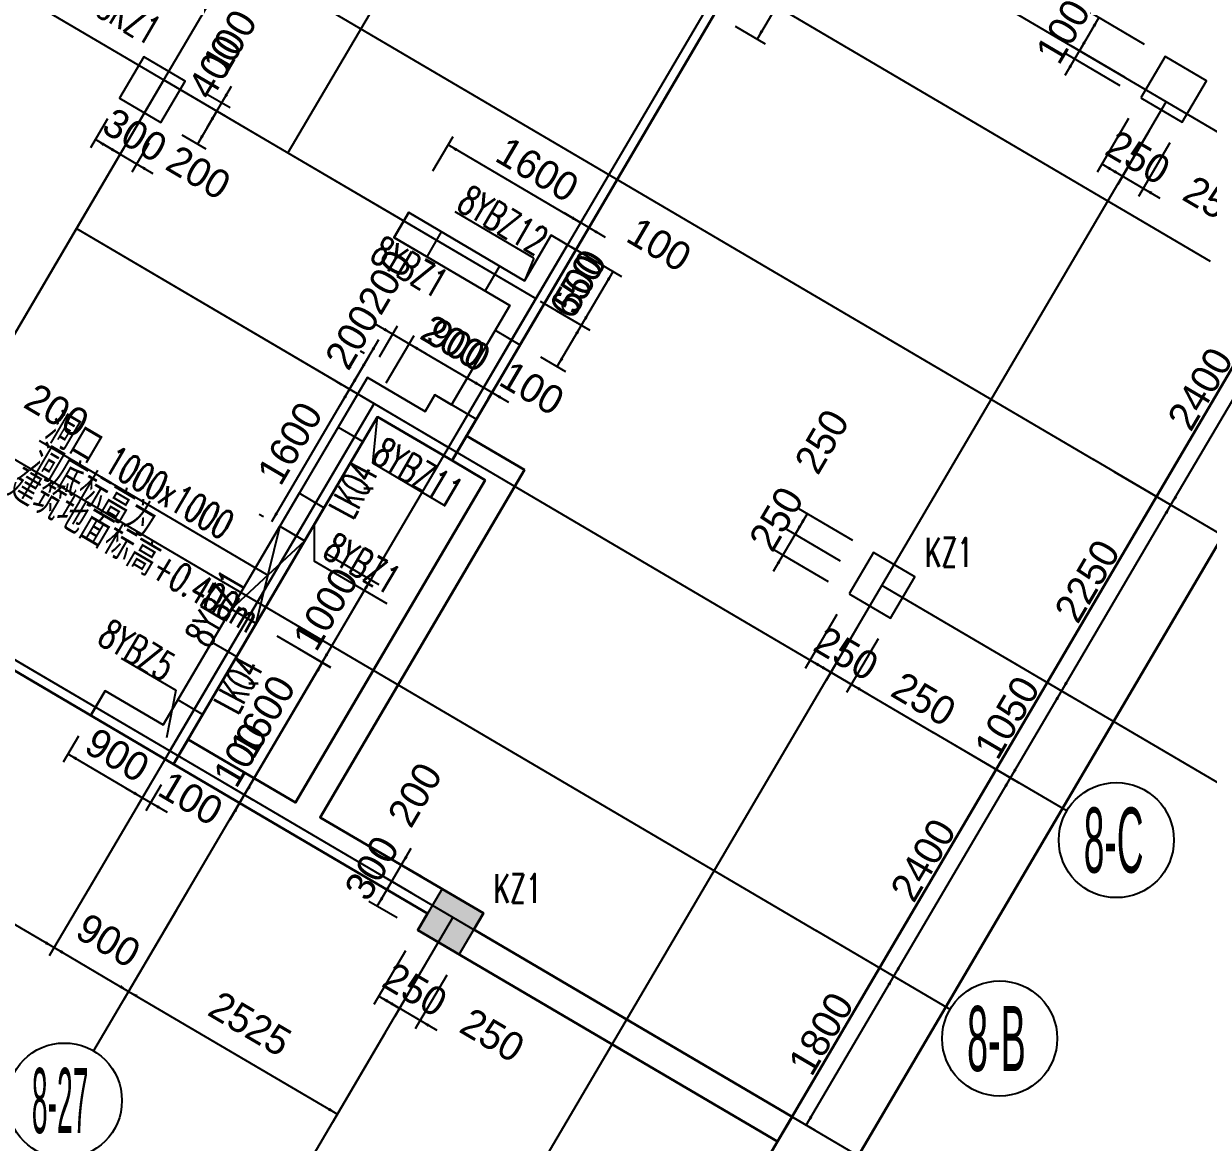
# Model space of a CAD drawing. Extents: x 19107 to 699106, y -67310 to 245688.
# Drawn here: x 625241 to 637591, y 153019 to 164682 of the extents above; entities that cross this region are included whole.
import ezdxf

# ---------------------------------------------------------------- set-up
doc = ezdxf.new("R2010")
doc.units = 0
doc.header["$LTSCALE"] = 100
doc.header["$MEASUREMENT"] = 0
for name, color, linetype in [('22000', 2, 'Continuous'), ('AXIS', 3, 'Continuous'), ('DIM', 3, 'Continuous'), ('DOTE', 253, 'Continuous'), ('HATCH', 254, 'Continuous'), ('h后浇带', 51, 'Continuous'), ('L-AXIS', 3, 'Continuous'), ('Q-TEXT', 2, 'Continuous'), ('wall-主楼', 2, 'Continuous'), ('wall-开洞', 5, 'Continuous'), ('剪力墙开洞', 5, 'Continuous'), ('小尺寸', 4, 'Continuous'), ('网格', 253, 'Continuous'), ('边缘构件标注', 1, 'Continuous')]:
    doc.layers.add(name, color=color, linetype=linetype)
doc.layers.add('Select Column Frame Line', color=7, linetype='Continuous', lineweight=0)
doc.layers.add('Select Column Frame Position', color=7, linetype='Continuous', lineweight=0)
doc.styles.get("Standard").update_dxf_attribs({"font": 'standard'})
doc.styles.add('汉字', font='汉字')
doc.dimstyles.get("Standard").update_dxf_attribs({"dimtxt": 300, "dimasz": 100, "dimexe": 100, "dimexo": 250, "dimgap": 100, "dimtad": 0, "dimtoh": 1, "dimdec": 0, "dimdsep": 46, "dimcen": 0.09, "dimclrt": 7, "dimadec": 0, "dimazin": 0, "dimtfac": 1, "dimtdec": 4, "dimtofl": 0, "dimtmove": 0, "dimatfit": 3, "dimfxl": 1, "dimtolj": 1, "dimtzin": 0, "dimarcsym": 0})

# ---------------------------------------------------------------- blocks, each defined once
blk = doc.blocks.new('*D1929')
at = {"layer": 'L-AXIS', "color": 0, "linetype": 'ByBlock', "lineweight": -2}
for p, q in [((634938, 157166), (635615, 156768)), ((634312, 154750), (635529, 156819)), ((633721, 155098), (634398, 154699))]:
    blk.add_line(p, q, dxfattribs=at)
for points in [[(635529, 156819), (635492, 156724), (635464, 156741)], [(634312, 154750), (634349, 154845), (634377, 154828)]]:
    blk.add_solid(points, dxfattribs=at)
at = {"layer": 'L-AXIS', "color": 7, "linetype": 'Continuous', "lineweight": -2, "insert": (634619, 155962), "char_height": 300, "width": 785, "attachment_point": 5, "rotation": 59.5454, "style": '汉字'}
blk.add_mtext('2400', dxfattribs=at)
blk = doc.blocks.new('*D4924')
at = {"layer": 'L-AXIS', "color": 0, "linetype": 'ByBlock', "lineweight": -2}
for p, q in [((633721, 155098), (634398, 154699)), ((633400, 153198), (634312, 154750)), ((632809, 153546), (633486, 153148))]:
    blk.add_line(p, q, dxfattribs=at)
for points in [[(634312, 154750), (634276, 154655), (634247, 154672)], [(633400, 153198), (633436, 153293), (633465, 153276)]]:
    blk.add_solid(points, dxfattribs=at)
at = {"layer": 'L-AXIS', "color": 7, "linetype": 'Continuous', "lineweight": -2, "insert": (633554, 154152), "char_height": 300, "width": 690, "attachment_point": 5, "rotation": 59.5454, "style": '汉字'}
blk.add_mtext('1800', dxfattribs=at)
blk = doc.blocks.new('*D2601')
at = {"layer": 'L-AXIS', "color": 0, "linetype": 'ByBlock', "lineweight": -2}
for p, q in [((626833, 155441), (626284, 154507)), ((626335, 154593), (628511, 153313)), ((629010, 154161), (628461, 153227))]:
    blk.add_line(p, q, dxfattribs=at)
for points in [[(626335, 154593), (626429, 154556), (626413, 154528)], [(628511, 153313), (628417, 153349), (628434, 153378)]]:
    blk.add_solid(points, dxfattribs=at)
at = {"layer": 'L-AXIS', "color": 7, "linetype": 'Continuous', "lineweight": -2, "insert": (627601, 154255), "char_height": 300, "width": 780, "attachment_point": 5, "rotation": 329.5454, "style": '汉字'}
blk.add_mtext('2525', dxfattribs=at)
blk = doc.blocks.new('*D2926')
at = {"layer": 'L-AXIS', "color": 0, "linetype": 'ByBlock', "lineweight": -2}
for p, q in [((626058, 155897), (625508, 154963)), ((626833, 155441), (626284, 154507)), ((625559, 155049), (626335, 154593))]:
    blk.add_line(p, q, dxfattribs=at)
for points in [[(625559, 155049), (625654, 155013), (625637, 154984)], [(626335, 154593), (626240, 154629), (626257, 154658)]]:
    blk.add_solid(points, dxfattribs=at)
at = {"layer": 'L-AXIS', "color": 7, "linetype": 'Continuous', "lineweight": -2, "insert": (626124, 155123), "char_height": 300, "width": 556.67, "attachment_point": 5, "rotation": 329.5454, "style": '汉字'}
blk.add_mtext('900', dxfattribs=at)
blk = doc.blocks.new('*D627')
at = {"layer": 'L-AXIS', "color": 0, "linetype": 'ByBlock', "lineweight": -2}
for p, q in [((622954, 157722), (622405, 156787)), ((622456, 156874), (625559, 155049)), ((626058, 155897), (625508, 154963))]:
    blk.add_line(p, q, dxfattribs=at)
for points in [[(622456, 156874), (622550, 156837), (622533, 156809)], [(625559, 155049), (625464, 155085), (625481, 155114)]]:
    blk.add_solid(points, dxfattribs=at)
at = {"layer": 'L-AXIS', "color": 7, "linetype": 'Continuous', "lineweight": -2, "insert": (624185, 156263), "char_height": 300, "width": 775, "attachment_point": 5, "rotation": 329.5454, "style": '汉字'}
blk.add_mtext('3600', dxfattribs=at)
blk = doc.blocks.new('_AXISO')
blk.add_circle((0, 0), 0.5)
blk = doc.blocks.new('*D2061')
at = {"layer": 'L-AXIS', "color": 0, "linetype": 'ByBlock', "lineweight": -2}
for p, q in [((637827, 162080), (638504, 161682)), ((637201, 159664), (638418, 161732)), ((636610, 160011), (637287, 159613))]:
    blk.add_line(p, q, dxfattribs=at)
for points in [[(638418, 161732), (638381, 161638), (638353, 161655)], [(637201, 159664), (637238, 159758), (637266, 159741)]]:
    blk.add_solid(points, dxfattribs=at)
at = {"layer": 'L-AXIS', "color": 7, "linetype": 'Continuous', "lineweight": -2, "insert": (637508, 160875), "char_height": 300, "width": 785, "attachment_point": 5, "rotation": 59.5454, "style": '汉字'}
blk.add_mtext('2400', dxfattribs=at)
blk = doc.blocks.new('*D2390')
at = {"layer": 'L-AXIS', "color": 0, "linetype": 'ByBlock', "lineweight": -2}
for p, q in [((636610, 160011), (637287, 159613)), ((636061, 157724), (637201, 159664)), ((635470, 158072), (636147, 157673))]:
    blk.add_line(p, q, dxfattribs=at)
for points in [[(637201, 159664), (637165, 159569), (637136, 159586)], [(636061, 157724), (636097, 157819), (636126, 157802)]]:
    blk.add_solid(points, dxfattribs=at)
at = {"layer": 'L-AXIS', "color": 7, "linetype": 'Continuous', "lineweight": -2, "insert": (636329, 158871), "char_height": 300, "width": 780, "attachment_point": 5, "rotation": 59.5454, "style": '汉字'}
blk.add_mtext('2250', dxfattribs=at)
blk = doc.blocks.new('*D2707')
at = {"layer": 'L-AXIS', "color": 0, "linetype": 'ByBlock', "lineweight": -2}
for p, q in [((635470, 158072), (636147, 157673)), ((635529, 156819), (636061, 157724)), ((634938, 157166), (635615, 156768))]:
    blk.add_line(p, q, dxfattribs=at)
for points in [[(636061, 157724), (636025, 157629), (635996, 157646)], [(635529, 156819), (635565, 156913), (635594, 156897)]]:
    blk.add_solid(points, dxfattribs=at)
at = {"layer": 'L-AXIS', "color": 7, "linetype": 'Continuous', "lineweight": -2, "insert": (635493, 157449), "char_height": 300, "width": 690, "attachment_point": 5, "rotation": 59.5454, "style": '汉字'}
blk.add_mtext('1050', dxfattribs=at)
blk = doc.blocks.new('*D3203')
at = {"layer": '小尺寸', "color": 0, "linetype": 'ByBlock', "lineweight": -2}
for p, q in [((627154, 163599), (627407, 164030)), ((627141, 163955), (627392, 163807)), ((627090, 163868), (627342, 163721))]:
    blk.add_line(p, q, dxfattribs=at)
for points in [[(627306, 163858), (627342, 163952), (627371, 163935)], [(627255, 163771), (627219, 163677), (627190, 163694)]]:
    blk.add_solid(points, dxfattribs=at)
at = {"layer": '小尺寸', "color": 7, "linetype": 'Continuous', "lineweight": -2, "insert": (627390, 164493), "char_height": 300, "width": 476.67, "attachment_point": 5, "rotation": 59.5454, "style": '汉字'}
blk.add_mtext('100', dxfattribs=at)
blk = doc.blocks.new('*D4359')
at = {"layer": '小尺寸', "color": 0, "linetype": 'ByBlock', "lineweight": -2}
for p, q in [((627255, 163771), (627053, 163427)), ((627090, 163868), (627342, 163721)), ((626888, 163524), (627139, 163376))]:
    blk.add_line(p, q, dxfattribs=at)
for points in [[(627255, 163771), (627219, 163677), (627190, 163694)], [(627053, 163427), (627089, 163521), (627118, 163504)]]:
    blk.add_solid(points, dxfattribs=at)
at = {"layer": '小尺寸', "color": 7, "linetype": 'Continuous', "lineweight": -2, "insert": (627237, 164233), "char_height": 300, "width": 576.67, "attachment_point": 5, "rotation": 59.5454, "style": '汉字'}
blk.add_mtext('400', dxfattribs=at)
blk = doc.blocks.new('*D4692')
at = {"layer": '小尺寸', "color": 0, "linetype": 'ByBlock', "lineweight": -2}
for p, q in [((626373, 163536), (626196, 163234)), ((626591, 163118), (626074, 163422)), ((626545, 163435), (626368, 163133))]:
    blk.add_line(p, q, dxfattribs=at)
for points in [[(626246, 163321), (626152, 163357), (626169, 163386)], [(626419, 163219), (626513, 163183), (626497, 163154)]]:
    blk.add_solid(points, dxfattribs=at)
at = {"layer": '小尺寸', "color": 7, "linetype": 'Continuous', "lineweight": -2, "insert": (627064, 163130), "char_height": 300, "width": 566.67, "attachment_point": 5, "rotation": 329.5454, "style": '汉字'}
blk.add_mtext('200', dxfattribs=at)
blk = doc.blocks.new('*D5021')
at = {"layer": '小尺寸', "color": 0, "linetype": 'ByBlock', "lineweight": -2}
for p, q in [((626114, 163688), (625937, 163387)), ((626373, 163536), (626196, 163234)), ((626246, 163321), (625988, 163473))]:
    blk.add_line(p, q, dxfattribs=at)
for points in [[(625988, 163473), (626082, 163436), (626066, 163408)], [(626246, 163321), (626152, 163357), (626169, 163386)]]:
    blk.add_solid(points, dxfattribs=at)
at = {"layer": '小尺寸', "color": 7, "linetype": 'Continuous', "lineweight": -2, "insert": (626400, 163520), "char_height": 300, "width": 566.67, "attachment_point": 5, "rotation": 329.5454, "style": '汉字'}
blk.add_mtext('300', dxfattribs=at)
blk = doc.blocks.new('*D60')
at = {"layer": '小尺寸', "color": 0, "linetype": 'ByBlock', "lineweight": -2}
for p, q in [((633382, 166085), (633784, 165849)), ((633698, 165900), (632887, 164520)), ((632657, 164655), (632973, 164470))]:
    blk.add_line(p, q, dxfattribs=at)
for points in [[(633698, 165900), (633661, 165805), (633633, 165822)], [(632887, 164520), (632923, 164615), (632952, 164598)]]:
    blk.add_solid(points, dxfattribs=at)
at = {"layer": '小尺寸', "color": 7, "linetype": 'Continuous', "lineweight": -2, "insert": (633077, 165337), "char_height": 300, "width": 685, "attachment_point": 5, "rotation": 59.5454, "style": '汉字'}
blk.add_mtext('1600', dxfattribs=at)
blk = doc.blocks.new('*D3034')
at = {"layer": '小尺寸', "color": 0, "linetype": 'ByBlock', "lineweight": -2}
for p, q in [((625811, 157254), (625651, 156982)), ((625702, 157068), (626478, 156612)), ((626638, 156884), (626427, 156526))]:
    blk.add_line(p, q, dxfattribs=at)
for points in [[(625702, 157068), (625797, 157032), (625780, 157003)], [(626478, 156612), (626383, 156648), (626400, 156677)]]:
    blk.add_solid(points, dxfattribs=at)
at = {"layer": '小尺寸', "color": 7, "linetype": 'Continuous', "lineweight": -2, "insert": (626217, 157056), "char_height": 300, "width": 556.67, "attachment_point": 5, "rotation": 329.5454, "style": '汉字'}
blk.add_mtext('900', dxfattribs=at)
blk = doc.blocks.new('*D3355')
at = {"layer": '小尺寸', "color": 0, "linetype": 'ByBlock', "lineweight": -2}
for p, q in [((626638, 156884), (626427, 156526)), ((626674, 156747), (626514, 156475)), ((626306, 156713), (626737, 156460))]:
    blk.add_line(p, q, dxfattribs=at)
for points in [[(626478, 156612), (626383, 156648), (626400, 156677)], [(626564, 156561), (626659, 156525), (626642, 156496)]]:
    blk.add_solid(points, dxfattribs=at)
at = {"layer": '小尺寸', "color": 7, "linetype": 'Continuous', "lineweight": -2, "insert": (626983, 156605), "char_height": 300, "width": 476.67, "attachment_point": 5, "rotation": 329.5454, "style": '汉字'}
blk.add_mtext('100', dxfattribs=at)
blk = doc.blocks.new('*D3696')
at = {"layer": '小尺寸', "color": 0, "linetype": 'ByBlock', "lineweight": -2}
for p, q in [((627201, 156843), (627630, 156591)), ((627392, 156383), (627645, 156814)), ((627237, 156706), (627580, 156504))]:
    blk.add_line(p, q, dxfattribs=at)
for points in [[(627544, 156641), (627580, 156736), (627609, 156719)], [(627493, 156555), (627457, 156461), (627428, 156477)]]:
    blk.add_solid(points, dxfattribs=at)
at = {"layer": '小尺寸', "color": 7, "linetype": 'Continuous', "lineweight": -2, "insert": (627500, 157060), "char_height": 300, "width": 476.67, "attachment_point": 5, "rotation": 59.5454, "style": '汉字'}
blk.add_mtext('100', dxfattribs=at)
blk = doc.blocks.new('*D4034')
at = {"layer": '小尺寸', "color": 0, "linetype": 'ByBlock', "lineweight": -2}
for p, q in [((628099, 158171), (628441, 157970)), ((627544, 156641), (628355, 158021)), ((627201, 156843), (627630, 156591))]:
    blk.add_line(p, q, dxfattribs=at)
for points in [[(628355, 158021), (628319, 157926), (628290, 157943)], [(627544, 156641), (627580, 156736), (627609, 156719)]]:
    blk.add_solid(points, dxfattribs=at)
at = {"layer": '小尺寸', "color": 7, "linetype": 'Continuous', "lineweight": -2, "insert": (627734, 157458), "char_height": 300, "width": 685, "attachment_point": 5, "rotation": 59.5454, "style": '汉字'}
blk.add_mtext('1600', dxfattribs=at)
blk = doc.blocks.new('*D1729')
at = {"layer": '小尺寸', "color": 0, "linetype": 'ByBlock', "lineweight": -2}
for p, q in [((628507, 160947), (628552, 160921)), ((627827, 159491), (628638, 160870)), ((627696, 159568), (627741, 159542))]:
    blk.add_line(p, q, dxfattribs=at)
for points in [[(628638, 160870), (628602, 160776), (628573, 160793)], [(627827, 159491), (627863, 159586), (627892, 159569)]]:
    blk.add_solid(points, dxfattribs=at)
at = {"layer": '小尺寸', "color": 7, "linetype": 'Continuous', "lineweight": -2, "insert": (628017, 160308), "char_height": 300, "width": 685, "attachment_point": 5, "rotation": 59.5454, "style": '汉字'}
blk.add_mtext('1600', dxfattribs=at)
blk = doc.blocks.new('*D2059')
at = {"layer": '小尺寸', "color": 0, "linetype": 'ByBlock', "lineweight": -2}
for p, q in [((628536, 160698), (628841, 161215)), ((628609, 161120), (628653, 161094)), ((628507, 160947), (628552, 160921))]:
    blk.add_line(p, q, dxfattribs=at)
for points in [[(628739, 161043), (628776, 161138), (628804, 161121)], [(628638, 160870), (628602, 160776), (628573, 160793)]]:
    blk.add_solid(points, dxfattribs=at)
at = {"layer": '小尺寸', "color": 7, "linetype": 'Continuous', "lineweight": -2, "insert": (628667, 161414), "char_height": 300, "width": 566.67, "attachment_point": 5, "rotation": 59.5454, "style": '汉字'}
blk.add_mtext('200', dxfattribs=at)
blk = doc.blocks.new('*D2388')
at = {"layer": '小尺寸', "color": 0, "linetype": 'ByBlock', "lineweight": -2}
for p, q in [((628638, 160870), (628942, 161388)), ((628795, 161242), (628754, 161266)), ((628609, 161120), (628653, 161094))]:
    blk.add_line(p, q, dxfattribs=at)
for points in [[(628841, 161215), (628877, 161310), (628906, 161293)], [(628739, 161043), (628703, 160948), (628674, 160965)]]:
    blk.add_solid(points, dxfattribs=at)
at = {"layer": '小尺寸', "color": 7, "linetype": 'Continuous', "lineweight": -2, "insert": (629006, 161990), "char_height": 300, "width": 566.67, "attachment_point": 5, "rotation": 59.5454, "style": '汉字'}
blk.add_mtext('200', dxfattribs=at)
blk = doc.blocks.new('*D2704')
at = {"layer": '小尺寸', "color": 0, "linetype": 'ByBlock', "lineweight": -2}
for p, q in [((628915, 161546), (629433, 161242)), ((628949, 161209), (629138, 161531)), ((629020, 160936), (629311, 161430))]:
    blk.add_line(p, q, dxfattribs=at)
for points in [[(629088, 161445), (628993, 161481), (629010, 161510)], [(629260, 161344), (629355, 161307), (629338, 161279)]]:
    blk.add_solid(points, dxfattribs=at)
at = {"layer": '小尺寸', "color": 7, "linetype": 'Continuous', "lineweight": -2, "insert": (629717, 161365), "char_height": 300, "width": 566.67, "attachment_point": 5, "rotation": 329.5454, "style": '汉字'}
blk.add_mtext('200', dxfattribs=at)
blk = doc.blocks.new('*D400')
at = {"layer": '小尺寸', "color": 0, "linetype": 'ByBlock', "lineweight": -2}
for p, q in [((629020, 160936), (629311, 161430)), ((629260, 161344), (630036, 160888)), ((629999, 160824), (630087, 160974))]:
    blk.add_line(p, q, dxfattribs=at)
for points in [[(629260, 161344), (629355, 161307), (629338, 161279)], [(630036, 160888), (629941, 160924), (629958, 160953)]]:
    blk.add_solid(points, dxfattribs=at)
at = {"layer": '小尺寸', "color": 7, "linetype": 'Continuous', "lineweight": -2, "insert": (629775, 161331), "char_height": 300, "width": 556.67, "attachment_point": 5, "rotation": 329.5454, "style": '汉字'}
blk.add_mtext('900', dxfattribs=at)
blk = doc.blocks.new('*D736')
at = {"layer": '小尺寸', "color": 0, "linetype": 'ByBlock', "lineweight": -2}
for p, q in [((629864, 160989), (630295, 160735)), ((629999, 160824), (630087, 160974)), ((630085, 160774), (630173, 160923))]:
    blk.add_line(p, q, dxfattribs=at)
for points in [[(630036, 160888), (629941, 160924), (629958, 160953)], [(630122, 160837), (630217, 160800), (630200, 160772)]]:
    blk.add_solid(points, dxfattribs=at)
at = {"layer": '小尺寸', "color": 7, "linetype": 'Continuous', "lineweight": -2, "insert": (630541, 160881), "char_height": 300, "width": 476.67, "attachment_point": 5, "rotation": 329.5454, "style": '汉字'}
blk.add_mtext('100', dxfattribs=at)
blk = doc.blocks.new('*D1071')
at = {"layer": '小尺寸', "color": 0, "linetype": 'ByBlock', "lineweight": -2}
for p, q in [((630797, 161689), (631142, 161486)), ((630803, 161106), (631056, 161537)), ((630630, 161207), (630889, 161055))]:
    blk.add_line(p, q, dxfattribs=at)
for points in [[(631056, 161537), (631020, 161442), (630991, 161459)], [(630803, 161106), (630839, 161200), (630868, 161184)]]:
    blk.add_solid(points, dxfattribs=at)
at = {"layer": '小尺寸', "color": 7, "linetype": 'Continuous', "lineweight": -2, "insert": (631035, 161994), "char_height": 300, "width": 566.67, "attachment_point": 5, "rotation": 59.5454, "style": '汉字'}
blk.add_mtext('500', dxfattribs=at)
blk = doc.blocks.new('*D1398')
at = {"layer": '小尺寸', "color": 0, "linetype": 'ByBlock', "lineweight": -2}
for p, q in [((630956, 162350), (631472, 162046)), ((631056, 161537), (631385, 162097)), ((630626, 161789), (631142, 161486))]:
    blk.add_line(p, q, dxfattribs=at)
for points in [[(631385, 162097), (631349, 162002), (631320, 162019)], [(631056, 161537), (631092, 161631), (631121, 161615)]]:
    blk.add_solid(points, dxfattribs=at)
at = {"layer": '小尺寸', "color": 7, "linetype": 'Continuous', "lineweight": -2, "insert": (631005, 161944), "char_height": 300, "width": 556.67, "attachment_point": 5, "rotation": 59.5454, "style": '汉字'}
blk.add_mtext('650', dxfattribs=at)
blk = doc.blocks.new('*D4380')
at = {"layer": '小尺寸', "color": 0, "linetype": 'ByBlock', "lineweight": -2}
for p, q in [((631305, 162454), (630874, 162708)), ((631038, 162591), (631097, 162693)), ((631124, 162541), (631184, 162642))]:
    blk.add_line(p, q, dxfattribs=at)
for points in [[(631047, 162606), (630952, 162643), (630969, 162672)], [(631133, 162556), (631227, 162519), (631211, 162491)]]:
    blk.add_solid(points, dxfattribs=at)
at = {"layer": '小尺寸', "color": 7, "linetype": 'Continuous', "lineweight": -2, "insert": (631867, 162379), "char_height": 300, "width": 476.67, "attachment_point": 5, "rotation": 329.5454, "style": '汉字'}
blk.add_mtext('100', dxfattribs=at)
blk = doc.blocks.new('*D4717')
at = {"layer": '小尺寸', "color": 0, "linetype": 'ByBlock', "lineweight": -2}
for p, q in [((629508, 163146), (629718, 163504)), ((631047, 162606), (629667, 163417)), ((631059, 162628), (631097, 162693))]:
    blk.add_line(p, q, dxfattribs=at)
for points in [[(629667, 163417), (629762, 163381), (629745, 163352)], [(631047, 162606), (630952, 162643), (630969, 162672)]]:
    blk.add_solid(points, dxfattribs=at)
at = {"layer": '小尺寸', "color": 7, "linetype": 'Continuous', "lineweight": -2, "insert": (630597, 163161), "char_height": 300, "width": 685, "attachment_point": 5, "rotation": 329.5454, "style": '汉字'}
blk.add_mtext('1600', dxfattribs=at)
blk = doc.blocks.new('*D5205')
at = {"layer": '小尺寸', "color": 0, "linetype": 'ByBlock', "lineweight": -2}
for p, q in [((624610, 160932), (625127, 160627)), ((624751, 160778), (624833, 160916)), ((624924, 160676), (625005, 160815))]:
    blk.add_line(p, q, dxfattribs=at)
for points in [[(624782, 160830), (624687, 160867), (624704, 160895)], [(624954, 160729), (625049, 160692), (625032, 160664)]]:
    blk.add_solid(points, dxfattribs=at)
at = {"layer": '小尺寸', "color": 7, "linetype": 'Continuous', "lineweight": -2, "insert": (625586, 160648), "char_height": 300, "width": 566.67, "attachment_point": 5, "rotation": 329.5454, "style": '汉字'}
blk.add_mtext('200', dxfattribs=at)
blk = doc.blocks.new('*D2337')
at = {"layer": 'DIM', "color": 0, "linetype": 'ByBlock', "lineweight": -2}
for p, q in [((636925, 164466), (636365, 164795)), ((636451, 164745), (636248, 164400)), ((636723, 164121), (636162, 164451))]:
    blk.add_line(p, q, dxfattribs=at)
for points in [[(636451, 164745), (636415, 164650), (636386, 164667)], [(636248, 164400), (636285, 164495), (636313, 164478)]]:
    blk.add_solid(points, dxfattribs=at)
at = {"layer": 'DIM', "color": 7, "linetype": 'Continuous', "lineweight": -2, "insert": (636644, 165567), "char_height": 300, "width": 576.67, "attachment_point": 5, "rotation": 59.5454, "style": '汉字'}
blk.add_mtext('400', dxfattribs=at)
blk = doc.blocks.new('*D2646')
at = {"layer": 'DIM', "color": 0, "linetype": 'ByBlock', "lineweight": -2}
for p, q in [((636350, 164572), (636096, 164141)), ((636723, 164121), (636162, 164451)), ((636672, 164035), (636112, 164364))]:
    blk.add_line(p, q, dxfattribs=at)
for points in [[(636248, 164400), (636285, 164495), (636313, 164478)], [(636198, 164314), (636161, 164219), (636133, 164236)]]:
    blk.add_solid(points, dxfattribs=at)
at = {"layer": 'DIM', "color": 7, "linetype": 'Continuous', "lineweight": -2, "insert": (636077, 164601), "char_height": 300, "width": 476.67, "attachment_point": 5, "rotation": 59.5454, "style": '汉字'}
blk.add_mtext('100', dxfattribs=at)
blk = doc.blocks.new('*D378')
at = {"layer": 'DIM', "color": 0, "linetype": 'ByBlock', "lineweight": -2}
for p, q in [((636761, 163693), (636431, 163132)), ((636976, 163566), (636647, 163006)), ((636482, 163219), (636697, 163092))]:
    blk.add_line(p, q, dxfattribs=at)
for points in [[(636482, 163219), (636576, 163182), (636560, 163154)], [(636697, 163092), (636603, 163128), (636620, 163157)]]:
    blk.add_solid(points, dxfattribs=at)
at = {"layer": 'DIM', "color": 7, "linetype": 'Continuous', "lineweight": -2, "insert": (636859, 163287), "char_height": 300, "width": 566.67, "attachment_point": 5, "rotation": 329.5454, "style": '汉字'}
blk.add_mtext('250', dxfattribs=at)
blk = doc.blocks.new('*D704')
at = {"layer": 'DIM', "color": 0, "linetype": 'ByBlock', "lineweight": -2}
for p, q in [((636976, 163566), (636647, 163006)), ((637192, 163439), (636862, 162879)), ((636525, 163193), (637085, 162864))]:
    blk.add_line(p, q, dxfattribs=at)
for points in [[(636697, 163092), (636603, 163128), (636620, 163157)], [(636913, 162965), (637008, 162929), (636991, 162900)]]:
    blk.add_solid(points, dxfattribs=at)
at = {"layer": 'DIM', "color": 7, "linetype": 'Continuous', "lineweight": -2, "insert": (637666, 162813), "char_height": 300, "width": 566.67, "attachment_point": 5, "rotation": 329.5454, "style": '汉字'}
blk.add_mtext('250', dxfattribs=at)
blk = doc.blocks.new('*D1947')
at = {"layer": 'DIM', "color": 0, "linetype": 'ByBlock', "lineweight": -2}
for p, q in [((633410, 159573), (633283, 159357)), ((633884, 159294), (633324, 159623)), ((633757, 159078), (633197, 159408))]:
    blk.add_line(p, q, dxfattribs=at)
for points in [[(633410, 159573), (633374, 159478), (633345, 159495)], [(633283, 159357), (633320, 159452), (633348, 159435)]]:
    blk.add_solid(points, dxfattribs=at)
at = {"layer": 'DIM', "color": 7, "linetype": 'Continuous', "lineweight": -2, "insert": (633563, 160326), "char_height": 300, "width": 566.67, "attachment_point": 5, "rotation": 59.5454, "style": '汉字'}
blk.add_mtext('250', dxfattribs=at)
blk = doc.blocks.new('*D2262')
at = {"layer": 'DIM', "color": 0, "linetype": 'ByBlock', "lineweight": -2}
for p, q in [((633385, 159530), (633055, 158969)), ((633757, 159078), (633197, 159408)), ((633631, 158863), (633070, 159192))]:
    blk.add_line(p, q, dxfattribs=at)
for points in [[(633283, 159357), (633320, 159452), (633348, 159435)], [(633157, 159142), (633120, 159047), (633092, 159064)]]:
    blk.add_solid(points, dxfattribs=at)
at = {"layer": 'DIM', "color": 7, "linetype": 'Continuous', "lineweight": -2, "insert": (633088, 159519), "char_height": 300, "width": 566.67, "attachment_point": 5, "rotation": 59.5454, "style": '汉字'}
blk.add_mtext('250', dxfattribs=at)
blk = doc.blocks.new('*D2613')
at = {"layer": 'DIM', "color": 0, "linetype": 'ByBlock', "lineweight": -2}
for p, q in [((633719, 158521), (633390, 157960)), ((633935, 158394), (633606, 157834)), ((633441, 158046), (633656, 157920))]:
    blk.add_line(p, q, dxfattribs=at)
for points in [[(633441, 158046), (633535, 158010), (633518, 157981)], [(633656, 157920), (633562, 157956), (633578, 157985)]]:
    blk.add_solid(points, dxfattribs=at)
at = {"layer": 'DIM', "color": 7, "linetype": 'Continuous', "lineweight": -2, "insert": (633818, 158115), "char_height": 300, "width": 566.67, "attachment_point": 5, "rotation": 329.5454, "style": '汉字'}
blk.add_mtext('250', dxfattribs=at)
blk = doc.blocks.new('*D307')
at = {"layer": 'DIM', "color": 0, "linetype": 'ByBlock', "lineweight": -2}
for p, q in [((633935, 158394), (633606, 157834)), ((634150, 158267), (633821, 157707)), ((633484, 158021), (634044, 157692))]:
    blk.add_line(p, q, dxfattribs=at)
for points in [[(633656, 157920), (633562, 157956), (633578, 157985)], [(633872, 157793), (633966, 157757), (633949, 157728)]]:
    blk.add_solid(points, dxfattribs=at)
at = {"layer": 'DIM', "color": 7, "linetype": 'Continuous', "lineweight": -2, "insert": (634625, 157640), "char_height": 300, "width": 566.67, "attachment_point": 5, "rotation": 329.5454, "style": '汉字'}
blk.add_mtext('250', dxfattribs=at)
blk = doc.blocks.new('*D4191')
at = {"layer": 'DIM', "color": 0, "linetype": 'ByBlock', "lineweight": -2}
for p, q in [((629223, 155016), (628893, 154456)), ((629438, 154890), (629109, 154329)), ((628944, 154542), (629160, 154415))]:
    blk.add_line(p, q, dxfattribs=at)
for points in [[(628944, 154542), (629039, 154506), (629022, 154477)], [(629160, 154415), (629065, 154452), (629082, 154480)]]:
    blk.add_solid(points, dxfattribs=at)
at = {"layer": 'DIM', "color": 7, "linetype": 'Continuous', "lineweight": -2, "insert": (629321, 154611), "char_height": 300, "width": 566.67, "attachment_point": 5, "rotation": 329.5454, "style": '汉字'}
blk.add_mtext('250', dxfattribs=at)
blk = doc.blocks.new('*D4561')
at = {"layer": 'DIM', "color": 0, "linetype": 'ByBlock', "lineweight": -2}
for p, q in [((629438, 154890), (629109, 154329)), ((629654, 154763), (629324, 154203)), ((628987, 154517), (629548, 154187))]:
    blk.add_line(p, q, dxfattribs=at)
for points in [[(629160, 154415), (629065, 154452), (629082, 154480)], [(629375, 154289), (629470, 154252), (629453, 154224)]]:
    blk.add_solid(points, dxfattribs=at)
at = {"layer": 'DIM', "color": 7, "linetype": 'Continuous', "lineweight": -2, "insert": (630128, 154136), "char_height": 300, "width": 566.67, "attachment_point": 5, "rotation": 329.5454, "style": '汉字'}
blk.add_mtext('250', dxfattribs=at)
blk = doc.blocks.new('*D4889')
at = {"layer": 'DIM', "color": 0, "linetype": 'ByBlock', "lineweight": -2}
for p, q in [((629286, 155617), (628992, 155790)), ((628927, 155480), (629079, 155739)), ((629134, 155358), (628840, 155531))]:
    blk.add_line(p, q, dxfattribs=at)
for points in [[(629079, 155739), (629042, 155644), (629014, 155661)], [(628927, 155480), (628963, 155575), (628992, 155558)]]:
    blk.add_solid(points, dxfattribs=at)
at = {"layer": 'DIM', "color": 7, "linetype": 'Continuous', "lineweight": -2, "insert": (628871, 155879), "char_height": 300, "width": 566.67, "attachment_point": 5, "rotation": 59.5454, "style": '汉字'}
blk.add_mtext('300', dxfattribs=at)
blk = doc.blocks.new('*D62')
at = {"layer": 'DIM', "color": 0, "linetype": 'ByBlock', "lineweight": -2}
for p, q in [((628977, 155567), (629281, 156084)), ((629388, 155789), (629094, 155962)), ((629286, 155617), (628992, 155790))]:
    blk.add_line(p, q, dxfattribs=at)
for points in [[(629180, 155912), (629216, 156006), (629245, 155989)], [(629079, 155739), (629042, 155644), (629014, 155661)]]:
    blk.add_solid(points, dxfattribs=at)
at = {"layer": 'DIM', "color": 7, "linetype": 'Continuous', "lineweight": -2, "insert": (629320, 156643), "char_height": 300, "width": 566.67, "attachment_point": 5, "rotation": 59.5454, "style": '汉字'}
blk.add_mtext('200', dxfattribs=at)
blk = doc.blocks.new('*D4947')
at = {"layer": '小尺寸', "color": 0, "linetype": 'ByBlock', "lineweight": -2}
for p, q in [((628386, 159163), (628945, 158834)), ((628351, 158023), (628858, 158885)), ((627879, 158300), (628438, 157972))]:
    blk.add_line(p, q, dxfattribs=at)
for points in [[(628858, 158885), (628822, 158790), (628793, 158807)], [(628351, 158023), (628388, 158117), (628417, 158100)]]:
    blk.add_solid(points, dxfattribs=at)
at = {"layer": '小尺寸', "color": 7, "linetype": 'Continuous', "lineweight": -2, "insert": (628389, 158580), "char_height": 300, "width": 690, "attachment_point": 5, "rotation": 59.5454, "style": '汉字'}
blk.add_mtext('1000', dxfattribs=at)
blk = doc.blocks.new('后浇带现场')
at = {"color": 6, "lineweight": 30}
for points in [[(821257, 720830), (821257, 688843), (805860, 662656), (825600, 651049), (814026, 631365), (812236, 611185), (845904, 608199)], [(822057, 720830), (822057, 688625), (806955, 662940), (826695, 651333), (814807, 631115), (813104, 611911), (845975, 608996)]]:
    blk.add_lwpolyline(points, dxfattribs=at)
at = {"layer": 'h后浇带', "color": 1}
for p, q in [((805860, 662656), (821257, 688843)), ((806549, 662251), (822057, 688625))]:
    blk.add_line(p, q, dxfattribs=at)

msp = doc.modelspace()

# ---------------------------------------------------------------- hatches: boundary and pattern name
at = {"layer": 'HATCH'}
msp.add_hatch(color=256, dxfattribs=at).paths.add_polyline_path([(629349.6, 155231.8), (629780.6, 154978.3), (630034, 155409.3), (629603, 155662.8)], flags=0)

# ---------------------------------------------------------------- linework, layer by layer
at = {"color": 6, "lineweight": 30}
msp.add_lwpolyline([(611161.6, 168246), (624436.4, 160440.7), (623524.5, 158888.8), (626802, 156961.7), (628930.7, 160582.3), (629706.6, 160126.1), (633303.1, 166247.8), (625803.9, 170657.2), (626716.2, 172208.8), (624819.7, 173323.9), (625782.8, 174961.8), (623196.7, 176482.4), (622233.6, 174844.5), (620337.2, 175959.6), (619424.8, 174407.9), (609339.1, 180338.1)], dxfattribs=at)
at = {"color": 5, "lineweight": 30}
msp.add_lwpolyline([(629858.6, 160384.7), (630462, 160029.9), (628331.7, 156406.6), (630034, 155409.3), (629932.7, 155236.9), (633251.5, 153285.5), (633099.4, 153026.9), (629349.6, 155231.8), (629451, 155404.2), (626801.9, 156961.7), (626954, 157220.3), (628074.7, 156561.4), (630051.4, 159923.3), (629706.5, 160126), (629858.6, 160384.7)], dxfattribs=at)
at = {"layer": '22000', "linetype": 'Continuous'}
msp.add_lwpolyline([(629254.8, 162711.8), (630461.7, 162002.2), (630740.4, 162476.3), (630997.3, 162325.3), (629704.8, 160127.1), (628928.5, 160578.5), (626801.9, 156961.7), (625938.2, 157469.6), (626092, 157727.2), (626695.4, 157372.4), (628824.2, 160992.9), (629427.6, 160638.1), (629529, 160810.5), (629701.4, 160709.2), (630309.6, 161743.6), (629102.8, 162453.2), (629254.8, 162711.8)], dxfattribs=at)
at = {"layer": 'DOTE'}
for p, q in [((589509, 191881.8), (639200.8, 162664)), ((586924, 187485.4), (630581.7, 161815.6)), ((596515.9, 183585.7), (636394.7, 160137.8)), ((645210.3, 146254), (583882.9, 182313.2)), ((618938.3, 173185.9), (637611.1, 162206.7)), ((632979.2, 171812.1), (627995.6, 163336.2)), ((635565.3, 170291.5), (626684.5, 155187.6)), ((611126.1, 168382.9), (633505.6, 155224.2)), ((626702.5, 164096.5), (622805.4, 157468.5)), ((623337.5, 140370.3), (637153.5, 163867.8)), ((625790.2, 162544.8), (634722, 157293.1)), ((628893.5, 160720.2), (625908.7, 155643.8)), ((647484.8, 151006.9), (634188.4, 158824.9)), ((615018.3, 130364.8), (629712.1, 155355))]:
    msp.add_line(p, q, dxfattribs=at)
at = {"layer": 'DOTE', "color": 200}
msp.add_arc((629703.5, 155360.1), 10, 329.54537, 59.54537, dxfattribs=at)
at = {"layer": 'L-AXIS'}
for p, q in [((637787.9, 159318.6), (636394.7, 160137.8)), ((636115.2, 156473.9), (634722, 157293.1)), ((626960.1, 155656.4), (625969.5, 153971.6)), ((634898.8, 154405.1), (633505.6, 155224.2))]:
    msp.add_line(p, q, dxfattribs=at)
at = {"layer": 'Select Column Frame Line', "color": 200, "linetype": 'Continuous', "lineweight": -3}
for p, q in [((630560.1, 162237.2), (629738.9, 162720)), ((630560.1, 162237.2), (630461.7, 162002.2)), ((628879.9, 160099.5), (628929, 160583.3)), ((629640.2, 159652.5), (628879.9, 160099.5)), ((628270.1, 159462.6), (628270.1, 159078.4)), ((626257.3, 158065.8), (626825.7, 157731.6)), ((626825.7, 157731.6), (626729.2, 157236.5))]:
    msp.add_line(p, q, dxfattribs=at)
at = {"layer": 'Select Column Frame Position', "color": 7, "linetype": 'Continuous', "lineweight": -3}
for points in [[(626672.2, 163650.3), (626925.6, 164081.3), (626494.6, 164334.8), (626241.2, 163903.7), (626672.2, 163650.3)], [(636887.3, 163908.3), (637318.3, 163654.9), (637571.8, 164085.9), (637140.8, 164339.3), (636887.3, 163908.3)], [(633846.2, 158736.1), (634277.2, 158482.7), (634530.6, 158913.7), (634099.6, 159167.1), (633846.2, 158736.1)], [(629349.6, 155231.8), (629780.6, 154978.3), (630034, 155409.3), (629603, 155662.8), (629349.6, 155231.8)]]:
    msp.add_lwpolyline(points, dxfattribs=at)
at = {"layer": 'Select Column Frame Position', "color": 235, "linetype": 'Continuous', "lineweight": -3}
for points in [[(629253.1, 162712.8), (629101, 162454.2), (629445.9, 162251.5), (629597.9, 162510.1), (629253.1, 162712.8)], [(630203.1, 162154.3), (630051, 161895.7), (630309.6, 161743.6), (630157.6, 161485), (630414.4, 161333.9), (630997.3, 162325.3), (630740.4, 162476.3), (630461.7, 162002.2), (630203.1, 162154.3)], [(628824.2, 160992.9), (628520.1, 160475.7), (628777, 160324.7), (628929, 160583.3), (629704.8, 160127.1), (629958.3, 160558.1), (629529, 160810.5), (629427.6, 160638.1), (628824.2, 160992.9)], [(628114.6, 159786.1), (627911.8, 159441.3), (628168.7, 159290.2), (628371.5, 159635), (628114.6, 159786.1)], [(627405, 158579.2), (627202.2, 158234.4), (627459.1, 158083.4), (627661.9, 158428.2), (627405, 158579.2)], [(626092, 157727.2), (625939.9, 157468.6), (626801.9, 156961.7), (627106.1, 157479), (626847.4, 157631), (626695.4, 157372.4), (626092, 157727.2)]]:
    msp.add_lwpolyline(points, dxfattribs=at)
at = {"layer": 'wall-主楼'}
msp.add_lwpolyline([(628170.5, 159289.2), (628930.7, 160582.3), (629706.6, 160126.1), (630999, 162324.3), (630740.4, 162476.3), (630461.7, 162002.2), (629254.8, 162711.8), (629102.8, 162453.2), (630309.6, 161743.6), (629701.4, 160709.2), (629529, 160810.5), (629427.6, 160638.1), (628824.2, 160992.9), (627911.8, 159441.3), (628170.5, 159289.2)], dxfattribs=at)
msp.add_lwpolyline([(626092, 157727.2), (625939.9, 157468.6), (626801.9, 156961.7), (627663.6, 158427.2), (627405, 158579.2), (626695.4, 157372.4)], close=True, dxfattribs=at)
at = {"layer": 'wall-开洞'}
for p, q in [((625400.8, 160335.8), (627786.4, 158933)), ((627911.8, 159441.3), (627661.9, 158428.2)), ((628170.5, 159289.2), (627405, 158579.2))]:
    msp.add_line(p, q, dxfattribs=at)
msp.add_lwpolyline([(627911.8, 159441.3), (628170.5, 159289.2), (627663.6, 158427.2), (627405, 158579.2)], close=True, dxfattribs=at)
at = {"layer": '网格'}
for p, q in [((626702.5, 164096.5), (627462.8, 165389.5)), ((625790.2, 162544.8), (626702.5, 164096.5)), ((626702.5, 164096.5), (627995.6, 163336.2)), ((627995.6, 163336.2), (629202.4, 162626.6)), ((624573.7, 160476), (625790.2, 162544.8)), ((625790.2, 162544.8), (628893.5, 160720.2)), ((629202.4, 162626.6), (630581.7, 161815.6)), ((630581.7, 161815.6), (630911.1, 162376)), ((630328.2, 161384.6), (630581.7, 161815.6)), ((629872.1, 160608.8), (630328.2, 161384.6)), ((628234.6, 159599.5), (628893.5, 160720.2)), ((628893.5, 160720.2), (629669.3, 160264)), ((629669.3, 160264), (629872.1, 160608.8)), ((626764.7, 157099.6), (628234.6, 159599.5)), ((624437.2, 158468.1), (625988.9, 157555.8)), ((625988.9, 157555.8), (626764.7, 157099.6))]:
    msp.add_line(p, q, dxfattribs=at)
at = {"layer": '边缘构件标注', "color": 200}
msp.add_line((629030.4, 158631.4), (628270.1, 159078.4), dxfattribs=at)

# ---------------------------------------------------------------- block references
at = {"color": 3, "lineweight": 30}
msp.add_blockref('后浇带现场', (-182998.7, -527042.1), dxfattribs=at)
at = {"layer": 'AXIS'}
ref = msp.add_blockref('_AXISO', (636632.4, 156169.8), dxfattribs=dict(at, xscale=1200.000000000114, yscale=1200, rotation=359.9996457873818))
ref.add_attrib('A', '8-C', (636293, 155830.4), dxfattribs={"height": 678.82, "style": '汉字', "width": 0.42623})
ref = msp.add_blockref('_AXISO', (635416, 154101), dxfattribs=dict(at, xscale=1200.000000000114, yscale=1200, rotation=359.9996457873818))
ref.add_attrib('A', '8-B', (635076.6, 153761.5), dxfattribs={"height": 678.82, "style": '汉字', "width": 0.433333})
ref = msp.add_blockref('_AXISO', (625665.4, 153454.3), dxfattribs=dict(at, xscale=1200.000000000114, yscale=1200, rotation=359.9996457873818))
ref.add_attrib('A', '8-27', (625326, 153114.9), dxfattribs={"height": 678.82, "style": '汉字', "width": 0.325})

# ---------------------------------------------------------------- texts
at = {"color": 200, "linetype": 'Continuous', "lineweight": -3, "width": 0.7}
for s, rotation, p in [('8KZ1', 329.54537, (625972.4, 164783.9)), ('8YBZ12', 329.54537, (629741.7, 162750.8)), ('8YBZ1', 329.54537, (628837.4, 162223.3)), ('8YBZ11', 329.54537, (628854, 160122.8)), ('8YBZ1', 329.54537, (628343, 159130.6)), ('8YBZ1', 59.54537, (627170.6, 158159.1)), ('8YBZ5', 329.54537, (625995.8, 158227.5))]:
    msp.add_text(s, height=300, rotation=rotation, dxfattribs=at).set_placement(p)
for p in [(634636.7, 159019.8), (630140.1, 155515.4)]:
    msp.add_text('KZ1', height=300, dxfattribs=at).set_placement(p)
at = {"layer": 'Q-TEXT', "color": 3, "width": 0.6}
for p in [(628673.9, 159503.2), (627474.9, 157469.1)]:
    msp.add_text('LKQ4', height=300, rotation=61.98936, dxfattribs=at).set_placement(p)
at = {"layer": '剪力墙开洞', "width": 0.7}
for s, p in [('洞口 1000x1000', (625450.1, 160388.5)), ('洞底标高为', (625285.8, 160054.8)), ('建筑地面标高+0.400m', (625063.1, 159800.4))]:
    msp.add_text(s, height=300, rotation=329.54537, dxfattribs=at).set_placement(p)

# ---------------------------------------------------------------- dimensions: what is measured, and where the dimension line sits
at = {"layer": 'DIM', "color": 200}
for p1, p2, distance, picture, middle in [((637140.8, 164339.3), (636938, 163994.5), -800, '*D2337', (636346.2, 165059.5)), ((636938, 163994.5), (636887.3, 163908.3), -800, '*D2646', (635879.9, 164266.4)), ((636887.3, 163908.3), (637102.8, 163781.6), -800, '*D378', (636420.6, 163544.7)), ((637102.8, 163781.6), (637318.3, 163654.9), -800, '*D704', (637227.6, 163070.2)), ((634099.6, 159167.1), (633972.9, 158951.6), -800, '*D1947', (633305, 159887.3)), ((633972.9, 158951.6), (633846.2, 158736.1), -800, '*D2262', (632830.5, 159080.3)), ((633846.2, 158736.1), (634061.7, 158609.4), -800, '*D2613', (633379.4, 158372.5)), ((634061.7, 158609.4), (634277.2, 158482.7), -800, '*D307', (634186.4, 157898)), ((629349.6, 155231.8), (629501.6, 155490.4), 490.7, '*D4889', (628600.5, 155419.2)), ((629349.6, 155231.8), (629565.1, 155105), -800, '*D4191', (628882.8, 154868.2)), ((629565.1, 155105), (629780.6, 154978.3), -800, '*D4561', (629689.8, 154393.7))]:
    dim = msp.add_aligned_dim(p1=p1, p2=p2, distance=distance, dimstyle='Standard', dxfattribs=at)
    dim.commit()
    dim.dimension.update_dxf_attribs({"geometry": picture, "text_midpoint": middle})
dim = msp.add_linear_dim(base=(629180, 155911.5), p1=(629501.6, 155490.4), p2=(629603, 155662.8), angle=239.54537, dimstyle='Standard', dxfattribs=at)
dim.commit()
dim.dimension.update_dxf_attribs({"geometry": '*D62', "text_midpoint": (629075, 156226.2)})
at = {"layer": 'L-AXIS'}
for base, p1, p2, angle, picture, middle in [((638417.7, 161732.4), (636394.7, 160137.8), (637611.1, 162206.7), 59.54537, '*D2061', (637507.8, 160875.4)), ((637201.3, 159663.5), (635254.2, 158198.2), (636394.7, 160137.8), 59.54537, '*D2390', (636329.3, 158871.2)), ((636060.8, 157724), (634722, 157293.1), (635254.2, 158198.2), 59.54537, '*D2707', (635493, 157448.8)), ((625559, 155049), (623081, 157937.2), (626184.3, 156112.5), 329.54537, '*D627', (624184.7, 156263)), ((635528.6, 156818.8), (633505.6, 155224.2), (634722, 157293.1), 59.54537, '*D1929', (634618.7, 155961.8)), ((626334.8, 154592.8), (626184.3, 156112.5), (626960.1, 155656.4), 329.54537, '*D2926', (626124.3, 155122.6)), ((628511.4, 153313), (626960.1, 155656.4), (629136.8, 154376.6), 329.54537, '*D2601', (627600.5, 154254.6)), ((634312.2, 154750), (632593.2, 153672.6), (633505.6, 155224.2), 59.54537, '*D4924', (633554.3, 154151.5))]:
    dim = msp.add_linear_dim(base=base, p1=p1, p2=p2, angle=angle, dimstyle='Standard', dxfattribs=at)
    dim.commit()
    dim.dimension.update_dxf_attribs({"geometry": picture, "text_midpoint": middle})
at = {"layer": '小尺寸'}
for base, p1, p2, angle, picture, middle in [((632886.8, 164520.5), (633166.6, 166212), (632441.9, 164782.1), 59.54537, '*D60', (633076.7, 165336.8)), ((627306, 163857.7), (626874.9, 163995.1), (626925.6, 164081.3), 59.54537, '*D3203', (627192.9, 164158.4)), ((627052.6, 163426.6), (626874.9, 163995.1), (626672.2, 163650.3), 59.54537, '*D4359', (626938.5, 163725.8)), ((625987.7, 163472.7), (626499.8, 163751.7), (626241.2, 163903.7), 149.54537, '*D5021', (625940.4, 163790.6)), ((626246.4, 163320.7), (626672.2, 163650.3), (626499.8, 163751.7), 149.54537, '*D4692', (626647.3, 163375)), ((629667.4, 163417.4), (630932.7, 162412.6), (629381.1, 162930.4), 329.54537, '*D4717', (630597.5, 163160.6)), ((631046.6, 162606.5), (630997.3, 162325.3), (630911.1, 162376), 329.54537, '*D4380', (631532.4, 162576.3)), ((631385.4, 162097.1), (630411, 161916), (630740.4, 162476.3), 59.54537, '*D1398', (631005.2, 161943.6)), ((628840.6, 161215.3), (628824.2, 160992.9), (629010, 161115.7), 59.54537, '*D2388', (628761, 161573.1)), ((631056, 161536.8), (630414.4, 161333.9), (630581.7, 161815.6), 59.54537, '*D1071', (630713.7, 161448)), ((628739.2, 161042.9), (628722.8, 160820.5), (628824.2, 160992.9), 59.54537, '*D2059', (628422.4, 160997.2)), ((629260.1, 161343.7), (628822.5, 160993.9), (628893.5, 160720.2), 329.54537, '*D2704', (629300.6, 161609.9)), ((630035.9, 160887.5), (628893.5, 160720.2), (629872.1, 160608.8), 329.54537, '*D400', (629774.7, 161331.1)), ((630122.1, 160836.8), (629872.1, 160608.8), (629958.3, 160558.1), 329.54537, '*D736', (630205.8, 161077.7)), ((624954.4, 160728.8), (624624.4, 160562.2), (624796.8, 160460.8), 329.54537, '*D5205', (625169, 160892.7)), ((628637.9, 160870.5), (627911.8, 159441.3), (628722.8, 160820.5), 59.54537, '*D1729', (628016.9, 160307.6)), ((628355, 158020.6), (626985.9, 156969.6), (627883.1, 158298.1), 59.54537, '*D4034', (627734.1, 157457.7)), ((626478, 156612), (625938.2, 157469.6), (626764.7, 157099.6), 329.54537, '*D3034', (626216.8, 157055.6)), ((627544.1, 156641.4), (627021.4, 156832.7), (626985.9, 156969.6), 59.54537, '*D3696', (627303.2, 156725)), ((626564.2, 156561.3), (626764.7, 157099.6), (626800.2, 156962.7), 329.54537, '*D3355', (626647.8, 156802.2))]:
    dim = msp.add_linear_dim(base=base, p1=p1, p2=p2, angle=angle, dimstyle='Standard', dxfattribs=at)
    dim.commit()
    dim.dimension.update_dxf_attribs({"geometry": picture, "text_midpoint": middle})
dim = msp.add_aligned_dim(p1=(627663.6, 158427.2), p2=(628170.5, 159289.2), distance=-798, dimstyle='Standard', dxfattribs=at)
dim.commit()
dim.dimension.update_dxf_attribs({"geometry": '*D4947', "text_midpoint": (628389.4, 158580.4)})

doc.saveas('drawing.dxf')
